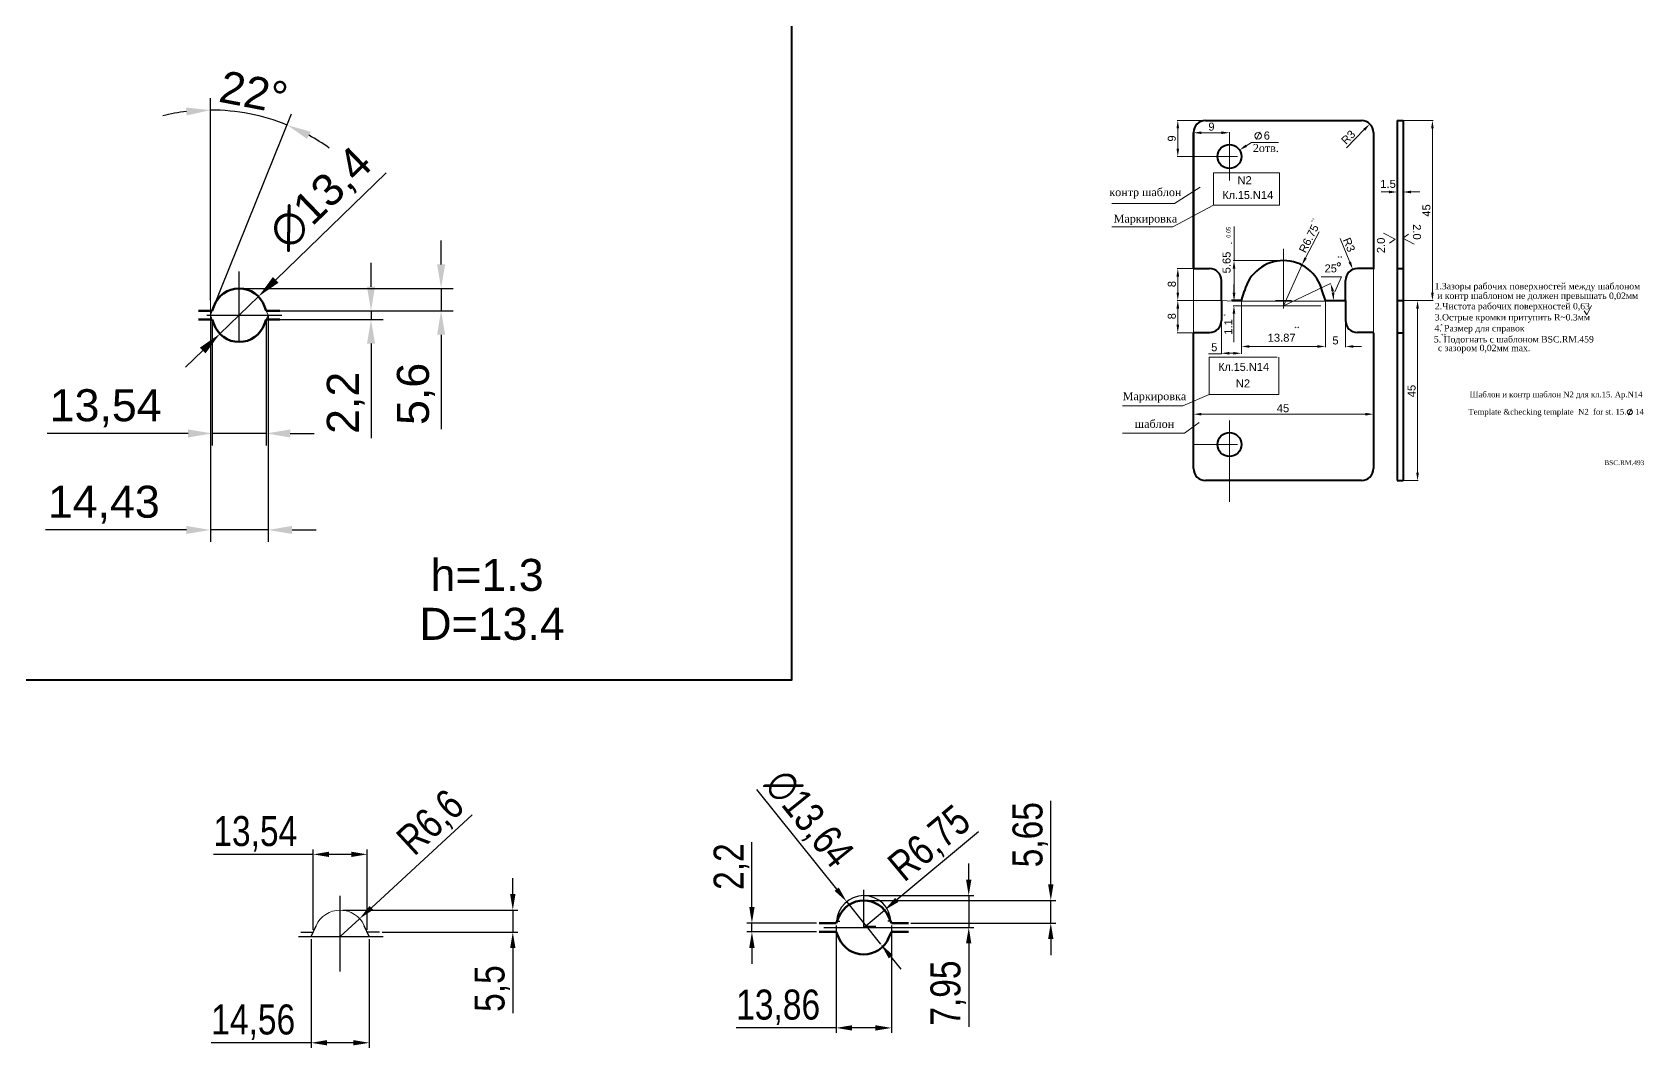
# Model space of a CAD drawing. Header units: millimetres. Extents: x -954 to 34898, y -2134 to 12006.
# Drawn here: x 9230.9 to 9633.8, y 6710.9 to 6964.7 of the extents above; entities that cross this region are included whole.
import ezdxf

# ---------------------------------------------------------------- set-up
doc = ezdxf.new("R2010")
doc.units = ezdxf.units.MM
doc.header["$LTSCALE"] = 3
for name, color, linetype, lineweight in [('Quota', 3, 'Continuous', 40), ('контурная', 7, 'Continuous', 50), ('тонкая', 7, 'Continuous', 20), ('тонкий', 7, 'Continuous', 20)]:
    doc.layers.add(name, color=color, linetype=linetype, lineweight=lineweight)
doc.layers.add('осевая', color=4, linetype='Continuous')
doc.styles.add('s2v4', font='arial.ttf', dxfattribs={"height": 8})
doc.styles.add('s3v2.5', font='arial.ttf', dxfattribs={"width": 0.8, "height": 7.5})
doc.styles.get("Standard").update_dxf_attribs({"font": 'arial.ttf'})
doc.dimstyles.new('s2v4', dxfattribs={"dimtxt": 8, "dimasz": 6, "dimexe": 3, "dimexo": 0, "dimgap": 1.5, "dimtad": 1, "dimtxsty": 'Standard', "dimcen": 2.5, "dimadec": 0, "dimazin": 0, "dimtfac": 1, "dimtmove": 0, "dimatfit": 3, "dimfxl": 1, "dimarcsym": 0})
doc.dimstyles.new('s3v2.5', dxfattribs={"dimtxt": 7.5, "dimasz": 4, "dimexe": 1.25, "dimexo": 0.625, "dimtad": 1, "dimtxsty": 's3v2.5', "dimcen": 1.5, "dimclrd": 6, "dimclre": 256, "dimclrt": 1, "dimadec": 0, "dimazin": 0, "dimtfac": 1, "dimtmove": 0, "dimatfit": 3, "dimfxl": 1, "dimlwd": -1, "dimlwe": -1, "dimarcsym": 0})

# ---------------------------------------------------------------- blocks, each defined once
blk = doc.blocks.new('*D1130')
at = {"layer": 'Defpoints', "color": 0, "transparency": 16777216}
for p in [(9301.14, 6759.24), (9301.14, 6739.8), (9314.68, 6739.8)]:
    blk.add_point(p, dxfattribs=at)
at = {"layer": 'осевая', "transparency": 16777216}
for p, q in [((9301.14, 6740.42), (9301.14, 6760.49)), ((9314.68, 6740.42), (9314.68, 6760.49))]:
    blk.add_line(p, q, dxfattribs=at)
at = {"layer": 'осевая', "color": 6, "transparency": 16777216}
for p, q in [((9301.14, 6759.24), (9276.23, 6759.24)), ((9310.68, 6759.24), (9305.14, 6759.24))]:
    blk.add_line(p, q, dxfattribs=at)
for points in [[(9305.14, 6759.91), (9305.14, 6758.58), (9301.14, 6759.24)], [(9310.68, 6759.91), (9310.68, 6758.58), (9314.68, 6759.24)]]:
    blk.add_solid(points, dxfattribs=at)
at = {"layer": 'осевая', "color": 1, "transparency": 16777216, "insert": (9286.69, 6764.37), "char_height": 7.5, "attachment_point": 5, "style": 's3v2.5'}
blk.add_mtext('13,54', dxfattribs=at)
blk = doc.blocks.new('*D1131')
at = {"layer": 'Defpoints', "color": 0, "transparency": 16777216}
for p in [(9300.63, 6738.7), (9315.19, 6738.7), (9300.63, 6712.15)]:
    blk.add_point(p, dxfattribs=at)
at = {"layer": 'осевая', "transparency": 16777216}
for p, q in [((9300.63, 6738.07), (9300.63, 6710.9)), ((9315.19, 6738.07), (9315.19, 6710.9))]:
    blk.add_line(p, q, dxfattribs=at)
at = {"layer": 'осевая', "color": 6, "transparency": 16777216}
for p, q in [((9300.63, 6712.15), (9275.7, 6712.15)), ((9311.19, 6712.15), (9304.63, 6712.15))]:
    blk.add_line(p, q, dxfattribs=at)
for points in [[(9304.63, 6712.82), (9304.63, 6711.49), (9300.63, 6712.15)], [(9311.19, 6712.82), (9311.19, 6711.49), (9315.19, 6712.15)]]:
    blk.add_solid(points, dxfattribs=at)
at = {"layer": 'осевая', "color": 1, "transparency": 16777216, "insert": (9286.17, 6717.28), "char_height": 7.5, "attachment_point": 5, "style": 's3v2.5'}
blk.add_mtext('14,56', dxfattribs=at)
blk = doc.blocks.new('*D1132')
at = {"layer": 'Defpoints', "color": 0, "transparency": 16777216}
for p in [(9307.91, 6745.3), (9317.77, 6739.8), (9351.06, 6739.8)]:
    blk.add_point(p, dxfattribs=at)
at = {"layer": 'осевая', "color": 6, "transparency": 16777216}
for p, q in [((9351.06, 6749.3), (9351.06, 6753.3)), ((9351.06, 6745.3), (9351.06, 6739.8)), ((9351.06, 6735.8), (9351.06, 6719.58))]:
    blk.add_line(p, q, dxfattribs=at)
at = {"layer": 'осевая', "transparency": 16777216}
for p, q in [((9308.54, 6745.3), (9352.31, 6745.3)), ((9318.4, 6739.8), (9352.31, 6739.8))]:
    blk.add_line(p, q, dxfattribs=at)
at = {"layer": 'осевая', "color": 6, "transparency": 16777216}
for points in [[(9350.39, 6749.3), (9351.73, 6749.3), (9351.06, 6745.3)], [(9350.39, 6735.8), (9351.73, 6735.8), (9351.06, 6739.8)]]:
    blk.add_solid(points, dxfattribs=at)
at = {"layer": 'осевая', "color": 1, "transparency": 16777216, "insert": (9345.94, 6725.69), "char_height": 7.5, "attachment_point": 5, "rotation": 90, "style": 's3v2.5'}
blk.add_mtext('5,5', dxfattribs=at)
blk = doc.blocks.new('*D1133')
at = {"layer": 'Defpoints', "color": 0, "transparency": 16777216}
for p in [(9312.76, 6743.17), (9307.91, 6738.7)]:
    blk.add_point(p, dxfattribs=at)
at = {"layer": 'осевая', "color": 6, "transparency": 16777216}
for p, q in [((9340.91, 6769.14), (9315.7, 6745.88)), ((9307.91, 6738.7), (9312.76, 6743.17))]:
    blk.add_line(p, q, dxfattribs=at)
blk.add_solid([(9315.25, 6746.37), (9316.15, 6745.39), (9312.76, 6743.17)], dxfattribs=at)
at = {"layer": 'осевая', "color": 1, "transparency": 16777216, "insert": (9330.84, 6766.84), "char_height": 7.5, "attachment_point": 5, "rotation": 42.6982, "style": 's3v2.5'}
blk.add_mtext('R6,6', dxfattribs=at)
blk = doc.blocks.new('*D1134')
at = {"layer": 'Defpoints', "color": 0, "transparency": 16777216}
for p in [(9443.97, 6745.3), (9438.79, 6740.97)]:
    blk.add_point(p, dxfattribs=at)
at = {"layer": 'осевая', "color": 6, "transparency": 16777216}
for p, q in [((9467.49, 6764.91), (9447.05, 6747.86)), ((9438.79, 6740.97), (9443.97, 6745.3))]:
    blk.add_line(p, q, dxfattribs=at)
blk.add_solid([(9446.62, 6748.37), (9447.47, 6747.35), (9443.97, 6745.3)], dxfattribs=at)
at = {"layer": 'осевая', "color": 1, "transparency": 16777216, "insert": (9455.52, 6761.61), "char_height": 7.5, "attachment_point": 5, "rotation": 39.8312, "style": 's3v2.5'}
blk.add_mtext('R6,75', dxfattribs=at)
blk = doc.blocks.new('*D1135')
at = {"layer": 'Defpoints', "color": 0, "transparency": 16777216}
for p in [(9431.86, 6742.07), (9445.72, 6742.07), (9431.86, 6715.87)]:
    blk.add_point(p, dxfattribs=at)
at = {"layer": 'осевая', "transparency": 16777216}
for p, q in [((9431.86, 6741.45), (9431.86, 6714.62)), ((9445.72, 6741.45), (9445.72, 6714.62))]:
    blk.add_line(p, q, dxfattribs=at)
at = {"layer": 'осевая', "color": 6, "transparency": 16777216}
for p, q in [((9431.86, 6715.87), (9406.93, 6715.87)), ((9441.72, 6715.87), (9435.86, 6715.87))]:
    blk.add_line(p, q, dxfattribs=at)
for points in [[(9435.86, 6716.53), (9435.86, 6715.2), (9431.86, 6715.87)], [(9441.72, 6716.53), (9441.72, 6715.2), (9445.72, 6715.87)]]:
    blk.add_solid(points, dxfattribs=at)
at = {"layer": 'осевая', "color": 1, "transparency": 16777216, "insert": (9417.39, 6721), "char_height": 7.5, "attachment_point": 5, "style": 's3v2.5'}
blk.add_mtext('13,86', dxfattribs=at)
blk = doc.blocks.new('*D1136')
at = {"layer": 'Defpoints', "color": 0, "transparency": 16777216}
for p in [(9438.79, 6747.72), (9485.54, 6747.72), (9449.96, 6742.07)]:
    blk.add_point(p, dxfattribs=at)
at = {"layer": 'осевая', "color": 6, "transparency": 16777216}
for p, q in [((9485.54, 6751.72), (9485.54, 6772.6)), ((9485.54, 6742.07), (9485.54, 6747.72)), ((9485.54, 6738.07), (9485.54, 6734.07))]:
    blk.add_line(p, q, dxfattribs=at)
at = {"layer": 'осевая', "transparency": 16777216}
for p, q in [((9439.41, 6747.72), (9486.79, 6747.72)), ((9450.59, 6742.07), (9486.79, 6742.07))]:
    blk.add_line(p, q, dxfattribs=at)
at = {"layer": 'осевая', "color": 6, "transparency": 16777216}
for points in [[(9484.87, 6751.72), (9486.21, 6751.72), (9485.54, 6747.72)], [(9484.87, 6738.07), (9486.21, 6738.07), (9485.54, 6742.07)]]:
    blk.add_solid(points, dxfattribs=at)
at = {"layer": 'осевая', "color": 1, "transparency": 16777216, "insert": (9480.41, 6764.16), "char_height": 7.5, "attachment_point": 5, "rotation": 90, "style": 's3v2.5'}
blk.add_mtext('5,65', dxfattribs=at)
blk = doc.blocks.new('*D1137')
at = {"layer": 'Defpoints', "color": 0, "transparency": 16777216}
for p in [(9410.83, 6742.07), (9427.62, 6742.07), (9427.62, 6739.87)]:
    blk.add_point(p, dxfattribs=at)
at = {"layer": 'осевая', "color": 6, "transparency": 16777216}
for p, q in [((9410.83, 6746.07), (9410.83, 6762.29)), ((9410.83, 6739.87), (9410.83, 6742.07)), ((9410.83, 6735.87), (9410.83, 6731.87))]:
    blk.add_line(p, q, dxfattribs=at)
at = {"layer": 'осевая', "transparency": 16777216}
for p, q in [((9426.99, 6742.07), (9409.58, 6742.07)), ((9426.99, 6739.87), (9409.58, 6739.87))]:
    blk.add_line(p, q, dxfattribs=at)
at = {"layer": 'осевая', "color": 6, "transparency": 16777216}
for points in [[(9410.17, 6746.07), (9411.5, 6746.07), (9410.83, 6742.07)], [(9410.17, 6735.87), (9411.5, 6735.87), (9410.83, 6739.87)]]:
    blk.add_solid(points, dxfattribs=at)
at = {"layer": 'осевая', "color": 1, "transparency": 16777216, "insert": (9405.7, 6756.18), "char_height": 7.5, "attachment_point": 5, "rotation": 90, "style": 's3v2.5'}
blk.add_mtext('2,2', dxfattribs=at)
blk = doc.blocks.new('*D1138')
at = {"layer": 'Defpoints', "color": 0, "transparency": 16777216}
for p in [(9438.79, 6748.92), (9438.79, 6740.97), (9465.03, 6740.97)]:
    blk.add_point(p, dxfattribs=at)
at = {"layer": 'осевая', "color": 6, "transparency": 16777216}
for p, q in [((9465.03, 6752.92), (9465.03, 6756.92)), ((9465.03, 6748.92), (9465.03, 6740.97)), ((9465.03, 6736.97), (9465.03, 6716.14))]:
    blk.add_line(p, q, dxfattribs=at)
at = {"layer": 'осевая', "transparency": 16777216}
for p, q in [((9439.41, 6748.92), (9466.28, 6748.92)), ((9439.41, 6740.97), (9466.28, 6740.97))]:
    blk.add_line(p, q, dxfattribs=at)
at = {"layer": 'осевая', "color": 6, "transparency": 16777216}
for points in [[(9464.36, 6752.92), (9465.69, 6752.92), (9465.03, 6748.92)], [(9464.36, 6736.97), (9465.69, 6736.97), (9465.03, 6740.97)]]:
    blk.add_solid(points, dxfattribs=at)
at = {"layer": 'осевая', "color": 1, "transparency": 16777216, "insert": (9459.9, 6724.56), "char_height": 7.5, "attachment_point": 5, "rotation": 90, "style": 's3v2.5'}
blk.add_mtext('7,95', dxfattribs=at)
blk = doc.blocks.new('*D1139')
at = {"layer": 'Defpoints', "color": 0, "transparency": 16777216}
for p in [(9434.52, 6747.42), (9443.06, 6736.78)]:
    blk.add_point(p, dxfattribs=at)
at = {"layer": 'осевая', "color": 6, "transparency": 16777216}
for p, q in [((9411.98, 6775.49), (9432.01, 6750.54)), ((9443.06, 6736.78), (9434.52, 6747.42)), ((9445.56, 6733.66), (9448.07, 6730.54))]:
    blk.add_line(p, q, dxfattribs=at)
for points in [[(9432.53, 6750.96), (9431.49, 6750.12), (9434.52, 6747.42)], [(9446.08, 6734.08), (9445.04, 6733.25), (9443.06, 6736.78)]]:
    blk.add_solid(points, dxfattribs=at)
at = {"layer": 'осевая', "color": 1, "transparency": 16777216, "insert": (9424.84, 6767.87), "char_height": 7.5, "attachment_point": 5, "rotation": 308.7593, "style": 's3v2.5'}
blk.add_mtext('∅13,64', dxfattribs=at)
blk = doc.blocks.new('*D1462')
at = {"layer": 'Defpoints', "color": 0, "transparency": 16777216}
for p in [(9282.67, 6900.71), (9292.81, 6895.11), (9333.14, 6895.11)]:
    blk.add_point(p, dxfattribs=at)
at = {"layer": 'тонкий', "color": 0, "lineweight": -2, "transparency": 16777216}
for p, q in [((9333.14, 6906.71), (9333.14, 6912.71)), ((9282.67, 6900.71), (9336.14, 6900.71)), ((9333.14, 6900.71), (9333.14, 6895.11)), ((9292.81, 6895.11), (9336.14, 6895.11)), ((9333.14, 6889.11), (9333.14, 6865.55))]:
    blk.add_line(p, q, dxfattribs=at)
at = {"layer": 'тонкий', "color": 0, "transparency": 16777216}
for points in [[(9332.14, 6906.71), (9334.14, 6906.71), (9333.14, 6900.71)], [(9332.14, 6889.11), (9334.14, 6889.11), (9333.14, 6895.11)]]:
    blk.add_solid(points, dxfattribs=at)
at = {"layer": 'тонкий', "color": 0, "transparency": 16777216, "insert": (9326.84, 6874.33), "char_height": 8, "attachment_point": 5, "rotation": 90}
blk.add_mtext('5,6', dxfattribs=at)
blk = doc.blocks.new('*D1463')
at = {"layer": 'Defpoints', "color": 0, "transparency": 16777216}
for p in [(9292.81, 6895.11), (9292.81, 6892.91), (9315.62, 6892.91)]:
    blk.add_point(p, dxfattribs=at)
at = {"layer": 'тонкий', "color": 0, "lineweight": -2, "transparency": 16777216}
for p, q in [((9315.62, 6901.11), (9315.62, 6907.11)), ((9292.81, 6895.11), (9318.62, 6895.11)), ((9292.81, 6892.91), (9318.62, 6892.91)), ((9315.62, 6895.11), (9315.62, 6892.91)), ((9315.62, 6886.91), (9315.62, 6863.29))]:
    blk.add_line(p, q, dxfattribs=at)
at = {"layer": 'тонкий', "color": 0, "transparency": 16777216}
for points in [[(9314.62, 6901.11), (9316.62, 6901.11), (9315.62, 6895.11)], [(9314.62, 6886.91), (9316.62, 6886.91), (9315.62, 6892.91)]]:
    blk.add_solid(points, dxfattribs=at)
at = {"layer": 'тонкий', "color": 0, "transparency": 16777216, "insert": (9309.32, 6872.1), "char_height": 8, "attachment_point": 5, "rotation": 90}
blk.add_mtext('2,2', dxfattribs=at)
blk = doc.blocks.new('*D1464')
at = {"layer": 'Defpoints', "color": 0, "transparency": 16777216}
for p in [(9275.9, 6892.91), (9289.44, 6892.91), (9275.9, 6864.45)]:
    blk.add_point(p, dxfattribs=at)
at = {"layer": 'тонкий', "color": 0, "lineweight": -2, "transparency": 16777216}
for p, q in [((9275.9, 6892.91), (9275.9, 6861.45)), ((9289.44, 6892.91), (9289.44, 6861.45)), ((9269.9, 6864.45), (9234.69, 6864.45)), ((9289.44, 6864.45), (9275.9, 6864.45)), ((9295.44, 6864.45), (9301.44, 6864.45))]:
    blk.add_line(p, q, dxfattribs=at)
at = {"layer": 'тонкий', "color": 0, "transparency": 16777216}
for points in [[(9269.9, 6865.45), (9269.9, 6863.45), (9275.9, 6864.45)], [(9295.44, 6865.45), (9295.44, 6863.45), (9289.44, 6864.45)]]:
    blk.add_solid(points, dxfattribs=at)
at = {"layer": 'тонкий', "color": 0, "transparency": 16777216, "insert": (9249.29, 6870.76), "char_height": 8, "attachment_point": 5}
blk.add_mtext('13,54', dxfattribs=at)
blk = doc.blocks.new('*D1465')
at = {"layer": 'Defpoints', "color": 0, "transparency": 16777216}
for p in [(9275.46, 6894.01), (9289.89, 6894.01), (9275.46, 6840.33)]:
    blk.add_point(p, dxfattribs=at)
at = {"layer": 'тонкий', "color": 0, "lineweight": -2, "transparency": 16777216}
for p, q in [((9275.46, 6894.01), (9275.46, 6837.33)), ((9289.89, 6894.01), (9289.89, 6837.33)), ((9269.46, 6840.33), (9234.21, 6840.33)), ((9289.89, 6840.33), (9275.46, 6840.33)), ((9295.89, 6840.33), (9301.89, 6840.33))]:
    blk.add_line(p, q, dxfattribs=at)
at = {"layer": 'тонкий', "color": 0, "transparency": 16777216}
for points in [[(9269.46, 6841.33), (9269.46, 6839.33), (9275.46, 6840.33)], [(9295.89, 6841.33), (9295.89, 6839.33), (9289.89, 6840.33)]]:
    blk.add_solid(points, dxfattribs=at)
at = {"layer": 'тонкий', "color": 0, "transparency": 16777216, "insert": (9248.83, 6846.64), "char_height": 8, "attachment_point": 5}
blk.add_mtext('14,43', dxfattribs=at)
blk = doc.blocks.new('*D1466')
at = {"layer": 'Defpoints', "color": 0, "transparency": 16777216}
for p in [(9287.49, 6898.67), (9277.85, 6889.35)]:
    blk.add_point(p, dxfattribs=at)
at = {"layer": 'тонкий', "color": 0, "lineweight": -2, "transparency": 16777216}
for p, q in [((9319.44, 6929.57), (9291.8, 6902.84)), ((9277.85, 6889.35), (9287.49, 6898.67)), ((9273.54, 6885.18), (9269.23, 6881.01))]:
    blk.add_line(p, q, dxfattribs=at)
at = {"layer": 'тонкий', "color": 0, "transparency": 16777216}
for points in [[(9291.1, 6903.56), (9292.49, 6902.12), (9287.49, 6898.67)], [(9272.85, 6885.9), (9274.24, 6884.46), (9277.85, 6889.35)]]:
    blk.add_solid(points, dxfattribs=at)
at = {"layer": 'тонкий', "color": 0, "transparency": 16777216, "insert": (9303.3, 6922.92), "char_height": 8, "attachment_point": 5, "rotation": 44.0456}
blk.add_mtext('∅13,4', dxfattribs=at)
blk = doc.blocks.new('*D1467')
at = {"layer": 'Defpoints', "color": 0, "transparency": 16777216}
for p in [(9288.43, 6943.59), (9275.46, 6897.79), (9275.46, 6894.01), (9275.46, 6894.01), (9275.83, 6894.94)]:
    blk.add_point(p, dxfattribs=at)
at = {"layer": 'тонкий', "color": 0, "lineweight": -2, "transparency": 16777216}
for p, q in [((9275.46, 6897.79), (9275.46, 6948.26)), ((9275.83, 6894.94), (9295.78, 6944.31))]:
    blk.add_line(p, q, dxfattribs=at)
for start, end in [(96.711, 103.4219), (68, 90), (54.5781, 61.289)]:
    blk.add_arc((9275.46, 6894.01), 51.26, start, end, dxfattribs=at)
at = {"layer": 'тонкий', "color": 0, "transparency": 16777216}
for points in [[(9269.41, 6945.91), (9269.52, 6943.92), (9275.46, 6945.26)], [(9299.65, 6938.06), (9300.51, 6939.87), (9294.66, 6941.53)]]:
    blk.add_solid(points, dxfattribs=at)
at = {"layer": 'тонкий', "color": 0, "transparency": 16777216, "insert": (9286.29, 6949.74), "char_height": 8, "attachment_point": 5, "rotation": 349}
blk.add_mtext('22°', dxfattribs=at)

msp = doc.modelspace()

# ---------------------------------------------------------------- linework, layer by layer
at = {"lineweight": 15}
for p, q in [((9530.136, 6942.668), (9517.114, 6942.668)), ((9573.658, 6942.668), (9581.12, 6942.668)), ((9517.294, 6935.668), (9517.294, 6940.668)), ((9521.198, 6928.302), (9521.198, 6939.788)), ((9528.198, 6939.608), (9523.198, 6939.608)), ((9530.198, 6928.302), (9530.198, 6939.788)), ((9530.198, 6928.239), (9530.198, 6939.788)), ((9535.691, 6937.189), (9534.407, 6936.366)), ((9535.659, 6937.189), (9542.245, 6937.189)), ((9536.099, 6937.189), (9542.427, 6937.189)), ((9537.9, 6939.827), (9536.909, 6937.923)), ((9559.455, 6935.868), (9563.9, 6940.38)), ((9580.94, 6940.668), (9580.94, 6899.668)), ((9530.136, 6933.668), (9517.114, 6933.668)), ((9524.198, 6933.668), (9518.296, 6933.668)), ((9521.198, 6933.668), (9530.198, 6933.668)), ((9524.198, 6933.668), (9532.21, 6933.668)), ((9528.198, 6933.668), (9532.198, 6933.668)), ((9530.198, 6931.668), (9530.198, 6935.668)), ((9530.198, 6933.668), (9530.198, 6927.631)), ((9541.678, 6929.549), (9526.18, 6929.549)), ((9526.18, 6929.549), (9526.18, 6921.495)), ((9541.678, 6929.549), (9542.711, 6929.549)), ((9542.711, 6921.495), (9542.711, 6929.549)), ((9522.874, 6926.038), (9516.468, 6921.909)), ((9570.096, 6924.799), (9568.096, 6924.799)), ((9572.096, 6922.7), (9572.096, 6924.979)), ((9573.596, 6922.7), (9573.596, 6924.979)), ((9575.596, 6924.799), (9577.762, 6924.799)), ((9516.468, 6921.909), (9500.763, 6921.909)), ((9526.18, 6921.495), (9516.054, 6916.127)), ((9526.18, 6921.495), (9542.711, 6921.495)), ((9516.054, 6916.127), (9500.763, 6916.127)), ((9531.346, 6907.668), (9531.346, 6916.209)), ((9552.599, 6914.83), (9549.223, 6908.32)), ((9557.848, 6913.133), (9560.279, 6907.285)), ((9571.641, 6913.029), (9568.75, 6914.476)), ((9570.195, 6911.996), (9571.641, 6913.029)), ((9574.946, 6914.269), (9573.501, 6913.236)), ((9573.501, 6913.236), (9576.391, 6911.789)), ((9543.698, 6910.551), (9543.698, 6897.668)), ((9543.698, 6897.668), (9543.698, 6910.551)), ((9521.136, 6905.668), (9517.114, 6905.668)), ((9521.198, 6905.668), (9521.198, 6889.605)), ((9543.636, 6907.668), (9531.166, 6907.668)), ((9531.346, 6899.543), (9531.346, 6905.668)), ((9548.302, 6906.545), (9543.698, 6896.368)), ((9566.198, 6905.668), (9566.198, 6889.668)), ((9517.294, 6903.668), (9517.294, 6899.668)), ((9531.322, 6899.668), (9531.322, 6901.668)), ((9543.698, 6896.368), (9555.493, 6901.961)), ((9558.214, 6903.567), (9553.126, 6903.567)), ((9556.564, 6899.857), (9558.214, 6903.567)), ((9528.136, 6897.668), (9517.114, 6897.668)), ((9521.136, 6897.668), (9517.114, 6897.668)), ((9531.166, 6897.543), (9528.136, 6897.668)), ((9531.304, 6897.668), (9531.142, 6897.668)), ((9533.136, 6897.543), (9531.166, 6897.543)), ((9533.198, 6897.605), (9533.198, 6886.005)), ((9533.198, 6897.543), (9554.198, 6897.543)), ((9541.698, 6897.668), (9545.698, 6897.668)), ((9543.698, 6895.668), (9543.698, 6899.668)), ((9543.698, 6897.668), (9543.698, 6896.368)), ((9554.198, 6897.605), (9554.198, 6886.005)), ((9554.198, 6897.543), (9554.198, 6886.005)), ((9559.198, 6897.605), (9559.198, 6886.005)), ((9573.658, 6897.668), (9577.4, 6897.668)), ((9573.721, 6897.668), (9581.12, 6897.668)), ((9517.294, 6895.668), (9517.294, 6891.605)), ((9528.198, 6892.605), (9528.198, 6884.307)), ((9531.26, 6896.368), (9531.142, 6896.368)), ((9543.698, 6896.368), (9531.322, 6896.368)), ((9531.322, 6894.368), (9531.322, 6890.701)), ((9543.698, 6896.368), (9553.017, 6896.368)), ((9577.22, 6895.668), (9577.22, 6854.668)), ((9618.894, 6895.059), (9619.554, 6894.126)), ((9619.554, 6894.126), (9620.712, 6896.391)), ((9521.136, 6889.605), (9517.114, 6889.605)), ((9521.198, 6889.605), (9521.198, 6869.08)), ((9531.322, 6890.701), (9531.322, 6888.956)), ((9531.322, 6888.956), (9531.322, 6887.222)), ((9566.198, 6889.553), (9566.198, 6869.08)), ((9530.198, 6884.487), (9531.198, 6884.487)), ((9533.198, 6886.122), (9533.198, 6884.307)), ((9535.198, 6886.185), (9552.198, 6886.185)), ((9552.198, 6886.185), (9550.198, 6886.185)), ((9561.198, 6886.185), (9563.198, 6886.185)), ((9527.118, 6884.307), (9524.981, 6884.307)), ((9542.091, 6883.5), (9525.147, 6883.5)), ((9525.147, 6883.5), (9525.147, 6874.208)), ((9528.198, 6884.307), (9527.118, 6884.307)), ((9542.504, 6874.208), (9542.504, 6883.5)), ((9572.096, 6852.73), (9572.096, 6882.648)), ((9573.596, 6852.73), (9573.596, 6882.648)), ((9525.147, 6874.208), (9518.534, 6871.317)), ((9525.147, 6874.208), (9542.504, 6874.208)), ((9518.534, 6871.317), (9503.449, 6871.317)), ((9523.198, 6869.26), (9564.198, 6869.26)), ((9629.988, 6869.003), (9630.598, 6870.571)), ((9518.947, 6864.503), (9503.449, 6864.503)), ((9522.667, 6867.187), (9518.947, 6864.503)), ((9530.198, 6861.668), (9530.198, 6867.704)), ((9521.198, 6861.668), (9530.198, 6861.668)), ((9524.198, 6861.668), (9532.21, 6861.668)), ((9530.198, 6861.668), (9530.198, 6847.33)), ((9573.658, 6852.668), (9577.4, 6852.668))]:
    msp.add_line(p, q, dxfattribs=at)
at = {"lineweight": 40}
for p, q in [((9524.198, 6942.668), (9563.198, 6942.668)), ((9572.096, 6942.668), (9573.596, 6942.668)), ((9572.096, 6942.668), (9573.596, 6942.668)), ((9572.096, 6942.668), (9572.096, 6852.668)), ((9573.596, 6942.668), (9573.596, 6852.668)), ((9573.596, 6942.668), (9573.596, 6852.668)), ((9521.198, 6939.668), (9521.198, 6905.668)), ((9521.198, 6905.668), (9521.198, 6939.608)), ((9566.198, 6939.668), (9566.198, 6905.527)), ((9521.198, 6905.668), (9525.198, 6905.668)), ((9566.198, 6905.668), (9562.198, 6905.668)), ((9572.096, 6905.668), (9573.596, 6905.668)), ((9528.198, 6897.668), (9528.198, 6902.668)), ((9559.198, 6897.668), (9559.198, 6902.668)), ((9528.198, 6897.668), (9528.198, 6892.668)), ((9533.198, 6897.668), (9530.698, 6897.668)), ((9533.198, 6897.668), (9530.698, 6897.668)), ((9530.855, 6897.668), (9533.198, 6897.668)), ((9533.198, 6897.668), (9533.996, 6900.091)), ((9554.198, 6897.668), (9553.4, 6900.091)), ((9554.198, 6897.668), (9559.198, 6897.668)), ((9554.198, 6897.668), (9559.198, 6897.668)), ((9559.198, 6897.668), (9559.198, 6892.668)), ((9572.096, 6897.668), (9573.596, 6897.668)), ((9521.198, 6889.668), (9525.198, 6889.668)), ((9521.198, 6889.668), (9521.198, 6889.668)), ((9521.198, 6889.668), (9521.198, 6889.668)), ((9521.198, 6855.668), (9521.198, 6889.668)), ((9566.198, 6889.668), (9562.198, 6889.668)), ((9566.198, 6889.616), (9566.198, 6855.668)), ((9572.096, 6889.616), (9573.596, 6889.616)), ((9563.198, 6852.668), (9524.198, 6852.668)), ((9572.096, 6852.668), (9573.596, 6852.668))]:
    msp.add_line(p, q, dxfattribs=at)
at = {"lineweight": 15}
for centre, radius in [((9537.397, 6938.837), 0.825), ((9557.526, 6906.728), 0.435), ((9630.287, 6869.787), 0.632)]:
    msp.add_circle(centre, radius, dxfattribs=at)
at = {"lineweight": 40}
for centre in [(9530.198, 6933.668), (9530.198, 6861.668)]:
    msp.add_circle(centre, 3, dxfattribs=at)
for centre, radius, start, end in [((9524.198, 6939.668), 3, 90, 180), ((9563.198, 6939.668), 3, 0, 90), ((9525.198, 6902.668), 3, 0, 90), ((9543.698, 6897.668), 10, 14.02176, 165.97824), ((9562.198, 6902.668), 3, 90, 180), ((9525.198, 6892.668), 3, 270, 0), ((9562.198, 6892.668), 3, 180, 270), ((9524.198, 6855.668), 3, 180, 270), ((9563.198, 6855.668), 3, 270, 0)]:
    msp.add_arc(centre, radius, start, end, dxfattribs=at)
at = {"lineweight": 15}
msp.add_arc((9543.698, 6897.668), 12.552, 9.13906, 10.86094, dxfattribs=at)
for points in [[(9516.961, 6940.668), (9517.628, 6940.668), (9517.294, 6942.668)], [(9563.662, 6940.614), (9564.137, 6940.146), (9565.303, 6941.805)], [(9580.606, 6940.668), (9581.273, 6940.668), (9580.94, 6942.668)], [(9523.198, 6939.941), (9523.198, 6939.275), (9521.198, 6939.608)], [(9528.198, 6939.941), (9528.198, 6939.275), (9530.198, 6939.608)], [(9516.961, 6935.668), (9517.628, 6935.668), (9517.294, 6933.668)], [(9570.096, 6925.133), (9570.096, 6924.466), (9572.096, 6924.799)], [(9575.596, 6925.133), (9575.596, 6924.466), (9573.596, 6924.799)], [(9516.961, 6903.668), (9517.628, 6903.668), (9517.294, 6905.668)], [(9531.013, 6905.668), (9531.679, 6905.668), (9531.346, 6907.668)], [(9555.704, 6899.944), (9556.347, 6900.121), (9555.493, 6901.961)], [(9516.961, 6899.668), (9517.628, 6899.668), (9517.294, 6897.668)], [(9516.961, 6895.668), (9517.628, 6895.668), (9517.294, 6897.668)], [(9530.989, 6899.668), (9531.655, 6899.668), (9531.322, 6897.668)], [(9531.013, 6899.543), (9531.679, 6899.543), (9531.346, 6897.543)], [(9556.423, 6899.688), (9555.758, 6899.635), (9556.25, 6897.668)], [(9576.887, 6895.668), (9577.553, 6895.668), (9577.22, 6897.668)], [(9580.606, 6899.668), (9581.273, 6899.668), (9580.94, 6897.668)], [(9530.989, 6894.368), (9531.655, 6894.368), (9531.322, 6896.368)], [(9516.961, 6891.605), (9517.628, 6891.605), (9517.294, 6889.605)], [(9530.198, 6884.82), (9530.198, 6884.154), (9528.198, 6884.487)], [(9531.198, 6884.82), (9531.198, 6884.154), (9533.198, 6884.487)], [(9552.198, 6886.518), (9552.198, 6885.851), (9554.198, 6886.185)], [(9561.198, 6886.518), (9561.198, 6885.851), (9559.198, 6886.185)], [(9523.198, 6869.593), (9523.198, 6868.927), (9521.198, 6869.26)], [(9564.198, 6869.593), (9564.198, 6868.927), (9566.198, 6869.26)], [(9576.887, 6854.668), (9577.553, 6854.668), (9577.22, 6852.668)]]:
    msp.add_solid(points, dxfattribs=at)
at = {"lineweight": 40}
for points in [[(9534.228, 6936.647), (9534.587, 6936.086), (9532.724, 6935.287)], [(9548.927, 6908.474), (9549.518, 6908.167), (9548.302, 6906.545)], [(9560.587, 6907.413), (9559.971, 6907.157), (9561.047, 6905.438)], [(9535.198, 6886.518), (9535.198, 6885.851), (9533.198, 6886.185)], [(9552.198, 6886.518), (9552.198, 6885.851), (9554.198, 6886.185)]]:
    msp.add_solid(points, dxfattribs=at)
at = {"layer": 'Quota'}
msp.add_lwpolyline([(8409.974, 7360.053), (9420.697, 7360.053), (9420.697, 6802.741), (8409.974, 6802.741), (8409.974, 7360.053)], close=True, dxfattribs=at)
at = {"layer": 'контурная'}
for p, q in [((9275.793, 6895.109), (9272.53, 6895.109)), ((9275.9, 6895.109), (9272.53, 6895.109)), ((9275.793, 6892.909), (9272.53, 6892.909)), ((9275.9, 6892.909), (9272.53, 6892.909)), ((9275.9, 6895.109), (9276.333, 6896.182)), ((9275.9, 6892.909), (9276.333, 6891.837)), ((9289.442, 6895.109), (9289.009, 6896.182)), ((9289.442, 6892.909), (9289.009, 6891.837)), ((9289.442, 6895.109), (9292.812, 6895.109)), ((9289.442, 6892.909), (9292.812, 6892.909)), ((9289.549, 6895.109), (9292.812, 6895.109)), ((9289.549, 6895.109), (9292.812, 6895.109)), ((9289.549, 6892.909), (9292.812, 6892.909)), ((9289.549, 6892.909), (9292.812, 6892.909)), ((9431.858, 6742.073), (9432.758, 6744.004)), ((9445.721, 6742.073), (9444.821, 6744.004)), ((9431.858, 6742.073), (9427.617, 6742.073)), ((9431.858, 6739.873), (9427.617, 6739.873)), ((9431.858, 6739.873), (9432.758, 6737.943)), ((9445.721, 6739.873), (9444.821, 6737.943)), ((9445.721, 6742.073), (9449.963, 6742.073)), ((9445.721, 6739.873), (9449.963, 6739.873))]:
    msp.add_line(p, q, dxfattribs=at)
for centre, radius, start, end in [((9282.671, 6894.009), 6.7, 90, 161.08056), ((9282.671, 6894.009), 6.7, 18.91944, 90), ((9282.671, 6894.009), 6.7, 198.91944, 270), ((9282.671, 6894.009), 6.7, 270, 341.08056), ((9438.79, 6740.973), 6.75, 90, 156.67844), ((9438.79, 6740.973), 6.75, 23.32156, 90), ((9438.79, 6740.973), 6.75, 203.32156, 270), ((9438.79, 6740.973), 6.75, 270, 336.67844)]:
    msp.add_arc(centre, radius, start, end, dxfattribs=at)
at = {"layer": 'осевая'}
for p, q in [((9282.671, 6887.309), (9282.671, 6904.955)), ((9274.547, 6894.009), (9293.291, 6894.009)), ((9307.911, 6729.97), (9307.911, 6748.9)), ((9438.79, 6740.973), (9438.79, 6750.336)), ((9438.79, 6747.723), (9438.79, 6748.923)), ((9438.79, 6748.923), (9440.014, 6748.923)), ((9298.051, 6739.797), (9301.142, 6739.797)), ((9300.629, 6738.697), (9301.893, 6741.407)), ((9315.193, 6738.697), (9313.929, 6741.407)), ((9317.772, 6739.797), (9314.68, 6739.797)), ((9428.79, 6740.973), (9449.229, 6740.973)), ((9431.858, 6742.573), (9432.769, 6742.573)), ((9431.858, 6740.973), (9431.858, 6738.973)), ((9438.779, 6741.275), (9441.8, 6741.275)), ((9445.721, 6742.573), (9444.81, 6742.573)), ((9297.48, 6738.697), (9318.622, 6738.697))]:
    msp.add_line(p, q, dxfattribs=at)
msp.add_arc((9438.787, 6742.103), 6.822, 1.84573, 178.27818, dxfattribs=at)
at = {"layer": 'тонкая'}
for p, q in [((9275.455, 6894.009), (9275.455, 6897.791)), ((9275.455, 6894.009), (9275.831, 6894.94)), ((9275.455, 6894.009), (9275.831, 6893.078)), ((9289.887, 6894.009), (9289.51, 6894.94)), ((9289.887, 6894.009), (9289.51, 6893.078))]:
    msp.add_line(p, q, dxfattribs=at)
msp.add_arc((9307.911, 6738.697), 6.6, 24.24987, 155.75013, dxfattribs=at)

# ---------------------------------------------------------------- texts
at = {"lineweight": 15}
for s, p in [('6', (9538.782, 6937.904)), ('13.87', (9539.751, 6887.373)), ('5', (9525.626, 6884.987)), ('45', (9542.031, 6869.76))]:
    msp.add_text(s, height=2, dxfattribs=at).set_placement(p)
for s, rotation, p in [('R3', 292.56916, (9558.502, 6912.863)), ('8', 90, (9516.794, 6901.001)), ('8', 90, (9516.794, 6892.97)), ('45', 90, (9576.72, 6873.501))]:
    msp.add_text(s, height=2, rotation=rotation, dxfattribs=at).set_placement(p)
at = {"lineweight": 15, "attachment_point": 5}
for s, insert, char_height in [('\\A1;9', (9525.698, 6941.108), 2), ('{\\fTimes New Roman CYR|b0|i0|c204|p18;2\\fTimes New Roman|b0|i0|c204|p18;отв.}', (9539.311, 6935.766), 2), ('N2', (9533.986, 6927.745), 2), ('{\\fTimes New Roman|b0|i0|c204|p18;контр шаблон}', (9509.189, 6924.441), 2), ('{\\fTxt|b0|i0|c204|p2;Кл.15.}N14', (9534.812, 6924.028), 2), ('1.5', (9569.841, 6926.813), 2), ('{\\fTimes New Roman CYR|b0|i0|c204|p18;Маркировка}', (9509.189, 6917.833), 2), ('{\\fTimes New Roman|b0|i0|c0|p18;*}', (9557.455, 6908.374), 0.8), ('{\\fTimes New Roman|b0|i0|c0|p18;*}', (9558.122, 6908.374), 0.8), ('25', (9555.519, 6905.687), 2), ('{\\fTimes New Roman|b0|i0|c204|p18;1.Зазоры рабочих поверхностей между шаблоном}', (9607.187, 6901.005), 1.6), ('{\\fTimes New Roman|b0|i0|c204|p18;2.Чистота рабочих поверхностей 0,63}', (9600.928, 6896.013), 1.6), ('{\\fTimes New Roman|b0|i0|c204|p18;и контр шаблоном не должен превышать 0,02мм}', (9607.254, 6898.615), 1.6), ('{\\fTimes New Roman|b0|i0|c0|p18;*}', (9529.028, 6893.843), 0.8), ('{\\fTimes New Roman|b0|i0|c204|p18;3.Острые кромки притупить \\fTimes New Roman|b0|i0|c0|p18;R~0.3\\fTimes New Roman|b0|i0|c204|p18;мм}', (9600.928, 6893.224), 1.6), ('{\\fTimes New Roman|b0|i0|c0|p18;*}', (9546.729, 6890.785), 0.8), ('{\\fTimes New Roman|b0|i0|c0|p18;*}', (9547.397, 6890.785), 0.8), ('\\A1;5', (9556.698, 6887.685), 2), ('{\\fTimes New Roman|b0|i0|c204|p18;5. Подогнать с шаблоном \\fTimes New Roman|b0|i0|c0|p18;BSC.RM.459}', (9601.291, 6887.754), 1.6), ('{\\fTimes New Roman|b0|i0|c204|p18;4. Размер для справок }', (9592.717, 6890.489), 1.6), ('{\\fTimes New Roman|b0|i0|c0|p18;*}', (9583.207, 6891.438), 0.8), ('{\\fTimes New Roman|b0|i0|c0|p18;*}', (9583.34, 6888.969), 0.8), ('{\\fTimes New Roman|b0|i0|c0|p18;*}', (9584.008, 6888.969), 0.8), ('{\\fTimes New Roman|b0|i0|c204|p18;с зазором 0,02мм \\fTimes New Roman|b0|i0|c0|p18;max.}', (9593.852, 6885.553), 1.6), ('{\\fTxt|b0|i0|c204|p2;Кл.15.}N14', (9533.779, 6881.077), 2), ('N2', (9533.573, 6876.947), 2), ('{\\fTimes New Roman CYR|b0|i0|c204|p18;Маркировка}', (9511.462, 6873.436), 2), ('{\\fTimes New Roman|b0|i0|c204|p18;Шаблон и контр шаблон \\fTimes New Roman|b0|i0|c0|p18;N2\\fTimes New Roman|b0|i0|c204|p18; для кл.15. Ар.\\fTimes New Roman|b0|i0|c0|p18;N\\fTimes New Roman|b0|i0|c204|p18;14}', (9611.857, 6873.966), 1.44), ('{\\fTimes New Roman|b0|i0|c0|p18;Template &checking template  N2  for st. 15.    14}', (9611.857, 6869.63), 1.44), ('{\\fTimes New Roman|b0|i0|c204|p18;шаблон}', (9511.462, 6866.829), 2), ('{\\fTimes New Roman|b0|i0|c0|p18;BSC.RM.493}', (9628.903, 6857.119), 1.2)]:
    msp.add_mtext(s, dxfattribs=dict(at, insert=insert, char_height=char_height))
for s, insert, char_height, rotation in [('\\A1;9', (9515.794, 6938.168), 2, 90), ('\\A1;R3', (9559.907, 6938.464), 2, 45.43144), ('\\A1;45', (9579.44, 6920.168), 2, 90), ('R6.75', (9550.039, 6913.154), 2, 63), ('{\\fTimes New Roman|b0|i0|c0|p18;*}', (9550.988, 6917.425), 0.8, 60), ('{\\fTimes New Roman|b0|i0|c0|p18;*}', (9551.322, 6918.003), 0.8, 60), ('0.05', (9529.965, 6914.72), 1, 90), ('2.0', (9568.076, 6911.449), 2, 90), ('2.0', (9577.065, 6914.816), 2, 270), ('5.65', (9529.493, 6907.178), 2, 90), ('-', (9530.542, 6912.004), 1.4, 90), ('1.1', (9529.905, 6891.068), 2, 90)]:
    msp.add_mtext(s, dxfattribs=dict(at, insert=insert, char_height=char_height, rotation=rotation))
at = {"layer": 'контурная', "style": 's2v4'}
for s, p in [('h=1.3', (9330.487, 6825.091)), ('D=13.4', (9327.7, 6812.862))]:
    msp.add_text(s, height=8, dxfattribs=at).set_placement(p)

# ---------------------------------------------------------------- dimensions: what is measured, and where the dimension line sits
at = {"layer": 'осевая'}
dim = msp.add_diameter_dim_2p(p1=(9443.0577, 6736.7826), p2=(9434.5154, 6747.4226), dimstyle='s3v2.5', dxfattribs=at)
dim.commit()
dim.dimension.update_dxf_attribs({"geometry": '*D1139', "text_midpoint": (9424.8399, 6767.8678)})
dim = msp.add_radius_dim(center=(9307.911, 6738.697), mpoint=(9312.762, 6743.172), dimstyle='s3v2.5', dxfattribs=at)
dim.commit()
dim.dimension.update_dxf_attribs({"geometry": '*D1133', "text_midpoint": (9334.323, 6763.067), "dimtype": 164})
for base, p1, p2, picture, middle in [((9485.539, 6747.723), (9449.963, 6742.073), (9438.79, 6747.723), '*D1136', (9480.407, 6764.164)), ((9410.834, 6742.073), (9427.617, 6739.873), (9427.617, 6742.073), '*D1137', (9405.702, 6756.181)), ((9465.028, 6740.973), (9438.79, 6748.923), (9438.79, 6740.973), '*D1138', (9459.895, 6724.558)), ((9351.06, 6739.797), (9307.911, 6745.297), (9317.772, 6739.797), '*D1132', (9345.943, 6725.687))]:
    dim = msp.add_linear_dim(base=base, p1=p1, p2=p2, angle=90, dimstyle='s3v2.5', dxfattribs=at)
    dim.commit()
    dim.dimension.update_dxf_attribs({"geometry": picture, "text_midpoint": middle})
dim = msp.add_radius_dim(center=(9438.79, 6740.973), mpoint=(9443.973, 6745.297), dimstyle='s3v2.5', dxfattribs=at)
dim.commit()
dim.dimension.update_dxf_attribs({"geometry": '*D1134', "text_midpoint": (9455.516, 6761.608)})
for base, p1, p2, picture, middle in [((9301.142, 6759.242), (9314.68, 6739.797), (9301.142, 6739.797), '*D1130', (9286.689, 6764.374)), ((9431.858, 6715.868), (9445.721, 6742.073), (9431.858, 6742.073), '*D1135', (9417.394, 6721)), ((9300.629, 6712.152), (9315.193, 6738.697), (9300.629, 6738.697), '*D1131', (9286.165, 6717.285))]:
    dim = msp.add_linear_dim(base=base, p1=p1, p2=p2, dimstyle='s3v2.5', dxfattribs=at)
    dim.commit()
    dim.dimension.update_dxf_attribs({"geometry": picture, "text_midpoint": middle})
at = {"layer": 'тонкий'}
dim = msp.add_angular_dim_2l(base=(9288.433, 6943.594), line1=((9275.455, 6894.009), (9275.455, 6897.791)), line2=((9275.455, 6894.009), (9275.831, 6894.94)), dimstyle='s2v4', dxfattribs=at)
dim.commit()
dim.dimension.update_dxf_attribs({"geometry": '*D1467', "text_midpoint": (9286.288, 6949.738)})
dim = msp.add_diameter_dim_2p(p1=(9277.855, 6889.351), p2=(9287.487, 6898.668), dimstyle='s2v4', dxfattribs=at)
dim.commit()
dim.dimension.update_dxf_attribs({"geometry": '*D1466', "text_midpoint": (9303.299, 6922.919)})
dim = msp.add_linear_dim(base=(9333.144, 6895.109), p1=(9282.671, 6900.709), p2=(9292.812, 6895.109), angle=90, dimstyle='s2v4', dxfattribs=at)
dim.commit()
dim.dimension.update_dxf_attribs({"geometry": '*D1462', "text_midpoint": (9333.144, 6874.33), "dimtype": 160})
dim = msp.add_linear_dim(base=(9315.624, 6892.909), p1=(9292.812, 6895.109), p2=(9292.812, 6892.909), angle=90, dimstyle='s2v4', dxfattribs=at)
dim.commit()
dim.dimension.update_dxf_attribs({"geometry": '*D1463', "text_midpoint": (9309.317, 6872.1)})
for base, p1, p2, picture, middle in [((9275.455, 6840.329), (9289.887, 6894.009), (9275.455, 6894.009), '*D1465', (9248.834, 6846.637)), ((9275.9, 6864.449), (9289.442, 6892.909), (9275.9, 6892.909), '*D1464', (9249.294, 6870.757))]:
    dim = msp.add_linear_dim(base=base, p1=p1, p2=p2, dimstyle='s2v4', dxfattribs=at)
    dim.commit()
    dim.dimension.update_dxf_attribs({"geometry": picture, "text_midpoint": middle})

doc.saveas('drawing.dxf')
